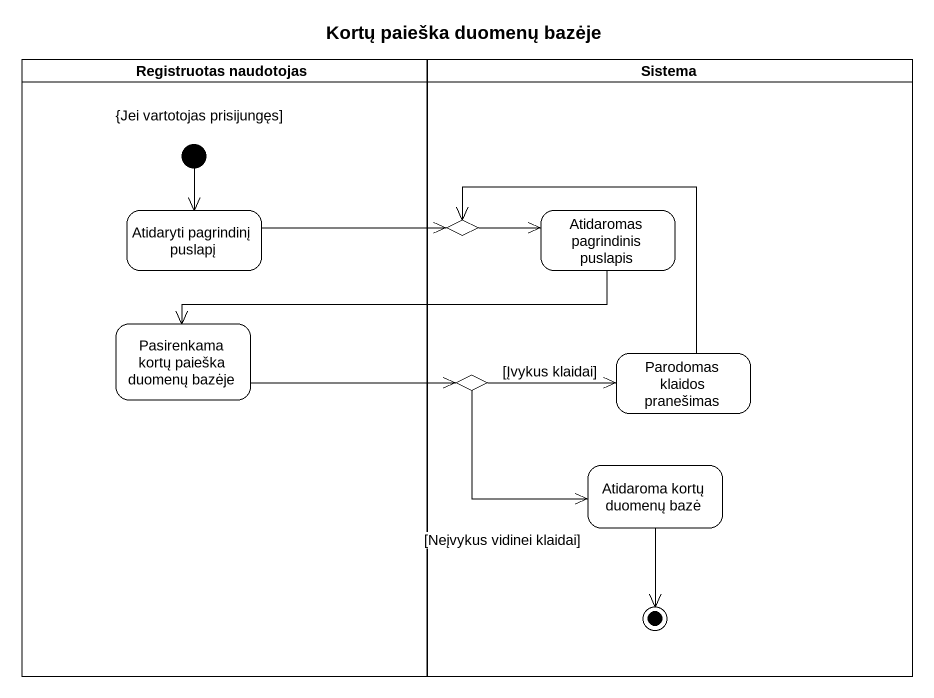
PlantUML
@startuml
title Kortų paieška duomenų bazėje
hide empty description
state "Registruotas naudotojas" as Registruotas_naudotojas <<partition>> {
  state "{Jei vartotojas prisijungęs]" as Jei_vartotojas_prisijungęs <<start>>
  state "Atidaryti pagrindinį puslapį" as Atidaryti_pagrindinį_puslapį
  state "Pasirenkama kortų paieška duomenų bazėje" as Pasirenkama_kortų_paieška
}
state Sistema <<partition>> {
  state choice1 <<choice>>
  state "Atidaromas pagrindinis puslapis" as Atidaromas_pagrindinis
  state choice2 <<choice>>
  state "Parodomas klaidos pranešimas" as Parodomas_klaidos_pranešimas
  state "Atidaroma kortų duomenų bazė" as Atidaroma_kortų_duomenų_bazė
  Atidaroma_kortų_duomenų_bazė --> [*]
}
Jei_vartotojas_prisijungęs --> Atidaryti_pagrindinį_puslapį
Atidaryti_pagrindinį_puslapį -right-> choice1
choice1 -right-> Atidaromas_pagrindinis
Atidaromas_pagrindinis -left-> Pasirenkama_kortų_paieška
Pasirenkama_kortų_paieška -right-> choice2
choice2 -right-> Parodomas_klaidos_pranešimas : [Įvykus klaidai]
choice2 --> Atidaroma_kortų_duomenų_bazė : [Neįvykus vidinei klaidai]
Parodomas_klaidos_pranešimas -up-> choice1
@enduml
